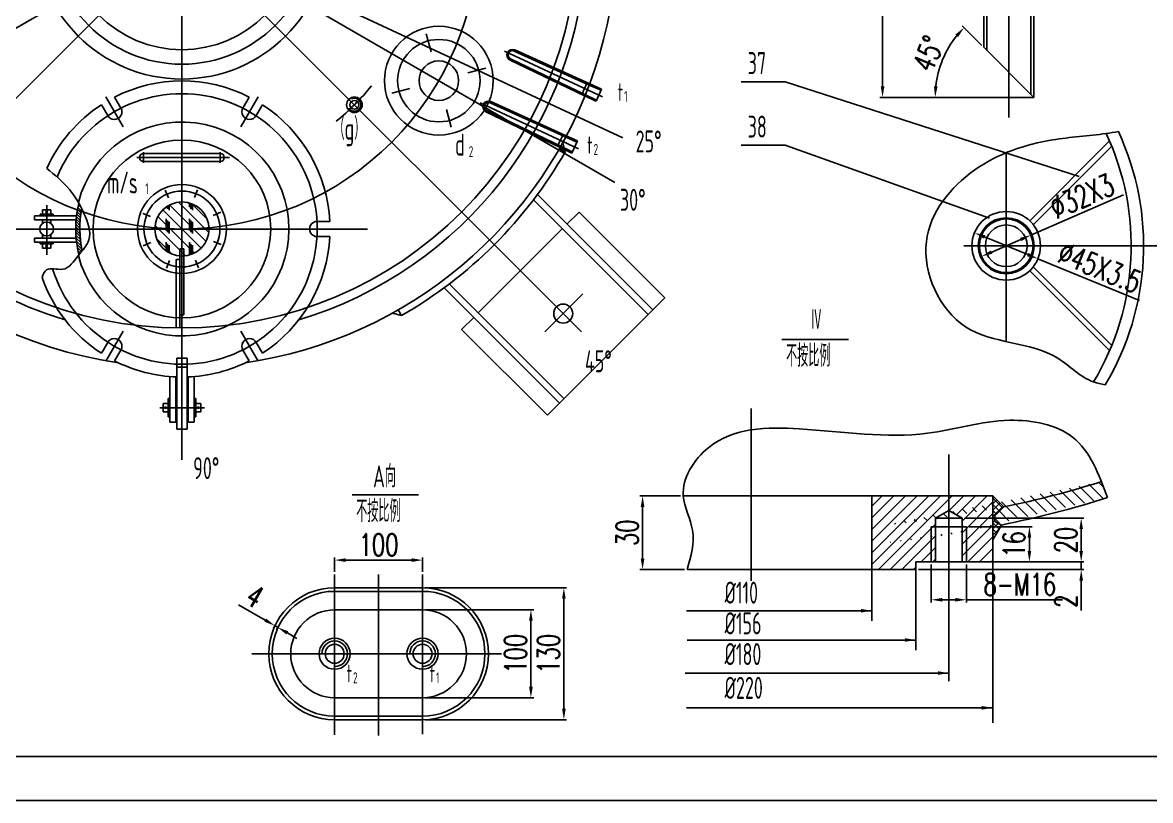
# Model space of a CAD drawing. Extents: x 174 to 768, y -773 to 68.
# Drawn here: x 312 to 568.7, y -772.7 to -595.7 of the extents above; entities that cross this region are included whole.
import ezdxf

# ---------------------------------------------------------------- set-up
doc = ezdxf.new("R2010")
doc.units = 0
doc.header["$MEASUREMENT"] = 0
doc.layers.get('DEFPOINTS').update_dxf_attribs({"linetype": 'CONTINUOUS', "lineweight": 30})
doc.layers.add('DIM', color=7, linetype='CONTINUOUS')
doc.styles.add('HZ5', font='romans.shx', dxfattribs={"width": 0.7, "height": 5, "bigfont": 'hztxt.shx'})
doc.styles.add('J_BigFont', font='gbenor.shx', dxfattribs={"bigfont": 'gbcbig.shx'})
doc.dimstyles.new('机械制图iso', dxfattribs={"dimscale": 0, "dimtxt": 0.18, "dimasz": 2.5, "dimexe": 0.625, "dimexo": 0.625, "dimgap": 1, "dimtad": 1, "dimdec": 4, "dimzin": 0, "dimdsep": 46, "dimtxsty": 'HZ5', "dimcen": 0, "dimadec": 0, "dimazin": 0, "dimtfac": 1, "dimtdec": 4, "dimtmove": 0, "dimatfit": 2, "dimfxl": 0, "dimtolj": 1, "dimtzin": 0, "dimarcsym": 0})

# ---------------------------------------------------------------- blocks, each defined once
blk = doc.blocks.new('*D18')
at = {"layer": 'DEFPOINTS', "color": 0}
for p in [(532.82, -718.4), (552.94, -718.4), (515.32, -720.15)]:
    blk.add_point(p, dxfattribs=at)
at = {"layer": 'DIM', "color": 0, "lineweight": -2}
for p, q in [((552.94, -715.9), (552.94, -713.4)), ((533.45, -718.4), (553.57, -718.4)), ((552.94, -718.4), (552.94, -720.15)), ((515.95, -720.15), (553.57, -720.15)), ((552.94, -722.65), (552.94, -729.49))]:
    blk.add_line(p, q, dxfattribs=at)
at = {"layer": 'DIM', "color": 0}
for points in [[(552.53, -715.9), (553.36, -715.9), (552.94, -718.4)], [(552.53, -722.65), (553.36, -722.65), (552.94, -720.15)]]:
    blk.add_solid(points, dxfattribs=at)
at = {"layer": 'DIM', "color": 0, "insert": (549.44, -727.32), "char_height": 5, "attachment_point": 5, "rotation": 90, "style": 'HZ5'}
blk.add_mtext('\\A1;2', dxfattribs=at)
blk = doc.blocks.new('*D19')
at = {"layer": 'DEFPOINTS', "color": 0}
for p in [(518.82, -718.4), (526.82, -718.4), (526.82, -727.02)]:
    blk.add_point(p, dxfattribs=at)
at = {"layer": 'DIM', "color": 0, "lineweight": -2}
for p, q in [((518.82, -719.03), (518.82, -727.65)), ((526.82, -719.03), (526.82, -727.65)), ((521.32, -727.02), (524.32, -727.02)), ((526.82, -727.02), (548.66, -727.02))]:
    blk.add_line(p, q, dxfattribs=at)
at = {"layer": 'DIM', "color": 0}
for points in [[(521.32, -726.61), (521.32, -727.44), (518.82, -727.02)], [(524.32, -726.61), (524.32, -727.44), (526.82, -727.02)]]:
    blk.add_solid(points, dxfattribs=at)
at = {"layer": 'DIM', "color": 0, "insert": (538.99, -723.52), "char_height": 5, "attachment_point": 5, "style": 'HZ5'}
blk.add_mtext('\\A1;8-M16', dxfattribs=at)
blk = doc.blocks.new('*D20')
at = {"layer": 'DEFPOINTS', "color": 0}
for p in [(525.82, -708.45), (526.82, -718.4), (552.94, -718.4)]:
    blk.add_point(p, dxfattribs=at)
at = {"layer": 'DIM', "color": 0, "lineweight": -2}
for p, q in [((526.45, -708.45), (553.57, -708.45)), ((552.94, -710.95), (552.94, -715.9)), ((527.45, -718.4), (553.57, -718.4))]:
    blk.add_line(p, q, dxfattribs=at)
at = {"layer": 'DIM', "color": 0}
for points in [[(552.53, -710.95), (553.36, -710.95), (552.94, -708.45)], [(552.53, -715.9), (553.36, -715.9), (552.94, -718.4)]]:
    blk.add_solid(points, dxfattribs=at)
at = {"layer": 'DIM', "color": 0, "insert": (549.44, -713.43), "char_height": 5, "attachment_point": 5, "rotation": 90, "style": 'HZ5'}
blk.add_mtext('\\A1;20', dxfattribs=at)
blk = doc.blocks.new('*D21')
at = {"layer": 'DEFPOINTS', "color": 0}
for p in [(526.82, -710.42), (526.82, -718.4), (541.15, -718.4)]:
    blk.add_point(p, dxfattribs=at)
at = {"layer": 'DIM', "color": 0, "lineweight": -2}
for p, q in [((527.45, -710.42), (541.78, -710.42)), ((541.15, -712.92), (541.15, -715.9)), ((527.45, -718.4), (541.78, -718.4))]:
    blk.add_line(p, q, dxfattribs=at)
at = {"layer": 'DIM', "color": 0}
for points in [[(540.74, -712.92), (541.57, -712.92), (541.15, -710.42)], [(540.74, -715.9), (541.57, -715.9), (541.15, -718.4)]]:
    blk.add_solid(points, dxfattribs=at)
at = {"layer": 'DIM', "color": 0, "insert": (537.65, -714.41), "char_height": 5, "attachment_point": 5, "rotation": 90, "style": 'HZ5'}
blk.add_mtext('\\A1;16', dxfattribs=at)
blk = doc.blocks.new('*D22')
at = {"layer": 'DEFPOINTS', "color": 0}
for p in [(462.4, -703.4), (453.13, -720.15), (463.3, -720.15)]:
    blk.add_point(p, dxfattribs=at)
at = {"layer": 'DIM', "color": 0, "lineweight": -2}
for p, q in [((461.77, -703.4), (452.51, -703.4)), ((453.13, -705.9), (453.13, -717.65)), ((462.67, -720.15), (452.51, -720.15))]:
    blk.add_line(p, q, dxfattribs=at)
at = {"layer": 'DIM', "color": 0}
for points in [[(452.71, -705.9), (453.55, -705.9), (453.13, -703.4)], [(452.71, -717.65), (453.55, -717.65), (453.13, -720.15)]]:
    blk.add_solid(points, dxfattribs=at)
at = {"layer": 'DIM', "color": 0, "insert": (449.63, -711.78), "char_height": 5, "attachment_point": 5, "rotation": 90, "style": 'HZ5'}
blk.add_mtext('\\A1;30', dxfattribs=at)
blk = doc.blocks.new('*D170')
at = {"layer": 'DEFPOINTS', "color": 0}
for p in [(528.66, -643.53), (543.1, -649.44)]:
    blk.add_point(p, dxfattribs=at)
at = {"layer": 'DIM', "color": 0, "lineweight": -2}
for p, q in [((530.97, -644.47), (540.78, -648.49)), ((543.1, -649.44), (566.23, -658.92))]:
    blk.add_line(p, q, dxfattribs=at)
at = {"layer": 'DIM', "color": 0}
for points in [[(531.13, -644.09), (530.82, -644.86), (528.66, -643.53)], [(540.94, -648.11), (540.63, -648.88), (543.1, -649.44)]]:
    blk.add_solid(points, dxfattribs=at)
at = {"layer": 'DIM', "color": 0, "insert": (557.15, -651.42), "char_height": 5, "attachment_point": 5, "rotation": 337.7219, "style": 'HZ5'}
blk.add_mtext('\\A1;%%C45X3.5', dxfattribs=at)
blk = doc.blocks.new('*D171')
at = {"layer": 'DEFPOINTS', "color": 0}
for p in [(541.48, -644.06), (530.28, -648.91)]:
    blk.add_point(p, dxfattribs=at)
at = {"layer": 'DIM', "color": 0, "lineweight": -2}
for p, q in [((541.48, -644.06), (562.56, -634.92)), ((532.57, -647.92), (539.19, -645.05))]:
    blk.add_line(p, q, dxfattribs=at)
at = {"layer": 'DIM', "color": 0}
for points in [[(539.02, -644.67), (539.35, -645.43), (541.48, -644.06)], [(532.41, -647.54), (532.74, -648.3), (530.28, -648.91)]]:
    blk.add_solid(points, dxfattribs=at)
at = {"layer": 'DIM', "color": 0, "insert": (553.14, -635.19), "char_height": 5, "attachment_point": 5, "rotation": 23.4244, "style": 'HZ5'}
blk.add_mtext('\\A1;%%c32X3', dxfattribs=at)
blk = doc.blocks.new('*D173')
at = {"layer": 'DEFPOINTS', "color": 0}
for p in [(527, -444.98), (507.74, -612.72), (542.15, -612.72)]:
    blk.add_point(p, dxfattribs=at)
at = {"layer": 'DIM', "color": 0, "lineweight": -2}
for p, q in [((526.38, -444.98), (507.12, -444.98)), ((507.74, -447.48), (507.74, -610.22)), ((541.53, -612.72), (507.12, -612.72))]:
    blk.add_line(p, q, dxfattribs=at)
at = {"layer": 'DIM', "color": 0}
for points in [[(507.32, -447.48), (508.16, -447.48), (507.74, -444.98)], [(507.32, -610.22), (508.16, -610.22), (507.74, -612.72)]]:
    blk.add_solid(points, dxfattribs=at)
at = {"layer": 'DIM', "color": 0, "insert": (504.24, -528.85), "char_height": 5, "attachment_point": 5, "rotation": 90, "style": 'HZ5'}
blk.add_mtext('\\A1;1200', dxfattribs=at)
blk = doc.blocks.new('*D174')
at = {"layer": 'DEFPOINTS', "color": 0}
for p in [(403.06, -718), (383.06, -721.26), (403.06, -721.26)]:
    blk.add_point(p, dxfattribs=at)
at = {"layer": 'DIM', "color": 0, "lineweight": -2}
for p, q in [((383.06, -720.64), (383.06, -717.38)), ((385.56, -718), (400.56, -718)), ((403.06, -720.64), (403.06, -717.38))]:
    blk.add_line(p, q, dxfattribs=at)
at = {"layer": 'DIM', "color": 0}
for points in [[(385.56, -717.58), (385.56, -718.42), (383.06, -718)], [(400.56, -717.58), (400.56, -718.42), (403.06, -718)]]:
    blk.add_solid(points, dxfattribs=at)
at = {"layer": 'DIM', "color": 0, "insert": (393.06, -714.5), "char_height": 5, "attachment_point": 5, "style": 'HZ5'}
blk.add_mtext('\\A1;100', dxfattribs=at)
blk = doc.blocks.new('*D175')
at = {"layer": 'DEFPOINTS', "color": 0}
for p in [(403.06, -729.3), (403.06, -749.3), (427.72, -749.3)]:
    blk.add_point(p, dxfattribs=at)
at = {"layer": 'DIM', "color": 0, "lineweight": -2}
for p, q in [((403.69, -729.3), (428.35, -729.3)), ((427.72, -731.8), (427.72, -746.8)), ((403.69, -749.3), (428.35, -749.3))]:
    blk.add_line(p, q, dxfattribs=at)
at = {"layer": 'DIM', "color": 0}
for points in [[(427.3, -731.8), (428.14, -731.8), (427.72, -729.3)], [(427.3, -746.8), (428.14, -746.8), (427.72, -749.3)]]:
    blk.add_solid(points, dxfattribs=at)
at = {"layer": 'DIM', "color": 0, "insert": (424.22, -739.3), "char_height": 5, "attachment_point": 5, "rotation": 90, "style": 'HZ5'}
blk.add_mtext('\\A1;100', dxfattribs=at)
blk = doc.blocks.new('*D176')
at = {"layer": 'DEFPOINTS', "color": 0}
for p in [(403.06, -724.3), (403.06, -754.3), (435.22, -754.3)]:
    blk.add_point(p, dxfattribs=at)
at = {"layer": 'DIM', "color": 0, "lineweight": -2}
for p, q in [((403.69, -724.3), (435.85, -724.3)), ((435.22, -726.8), (435.22, -751.8)), ((403.69, -754.3), (435.85, -754.3))]:
    blk.add_line(p, q, dxfattribs=at)
at = {"layer": 'DIM', "color": 0}
for points in [[(434.81, -726.8), (435.64, -726.8), (435.22, -724.3)], [(434.81, -751.8), (435.64, -751.8), (435.22, -754.3)]]:
    blk.add_solid(points, dxfattribs=at)
at = {"layer": 'DIM', "color": 0, "insert": (431.72, -739.3), "char_height": 5, "attachment_point": 5, "rotation": 90, "style": 'HZ5'}
blk.add_mtext('\\A1;130', dxfattribs=at)
blk = doc.blocks.new('*D177')
at = {"layer": 'DEFPOINTS', "color": 0}
for p in [(369.44, -732.91), (369.9, -732.11), (370.59, -732.51)]:
    blk.add_point(p, dxfattribs=at)
at = {"layer": 'DIM', "color": 0, "lineweight": -2}
for p, q in [((367.27, -731.66), (361.21, -728.16)), ((369.58, -732.65), (369.13, -733.45)), ((370.13, -733.31), (369.44, -732.91)), ((370.28, -733.05), (369.82, -733.85)), ((372.3, -734.56), (374.46, -735.81))]:
    blk.add_line(p, q, dxfattribs=at)
at = {"layer": 'DIM', "color": 0}
for points in [[(367.48, -731.29), (367.07, -732.02), (369.44, -732.91)], [(372.5, -734.19), (372.09, -734.92), (370.13, -733.31)]]:
    blk.add_solid(points, dxfattribs=at)
at = {"layer": 'DIM', "color": 0, "insert": (364.91, -726.25), "char_height": 5, "attachment_point": 5, "rotation": 330, "style": 'HZ5'}
blk.add_mtext('\\A1;4', dxfattribs=at)
blk = doc.blocks.new('*D183')
at = {"layer": 'DEFPOINTS', "color": 0}
for p in [(522.71, -601.5), (530.75, -601.32), (530.31, -612.72), (542.15, -612.72), (542.15, -612.72)]:
    blk.add_point(p, dxfattribs=at)
at = {"layer": 'DIM', "color": 0, "lineweight": -2}
for p, q in [((530.31, -600.88), (525.84, -596.41)), ((529.69, -612.72), (519.08, -612.72))]:
    blk.add_line(p, q, dxfattribs=at)
blk.add_arc((542.15, -612.72), 22.45, 141.3831, 173.6169, dxfattribs=at)
at = {"layer": 'DIM', "color": 0}
for points in [[(524.3, -598.43), (524.92, -598.99), (526.28, -596.85)], [(520.26, -610.25), (519.43, -610.2), (519.7, -612.72)]]:
    blk.add_solid(points, dxfattribs=at)
at = {"layer": 'DIM', "color": 0, "insert": (518.18, -602.79), "char_height": 5, "attachment_point": 5, "rotation": 67.5, "style": 'HZ5'}
blk.add_mtext('\\A1;45°', dxfattribs=at)

msp = doc.modelspace()

# ---------------------------------------------------------------- hatches: boundary and pattern name
at = {"layer": 'DIM'}
h = msp.add_hatch(dxfattribs=at)
h.set_pattern_fill('CORK', color=256, scale=15, angle=-45, style=0)
h.set_pattern_definition([(315, (0, 0), (1.325825, 1.325825), []), (90, (-4e-12, -1.326), (-5.3033, 2e-11), [2.65165, -2.65165]), (90, (0.3315, -1.6573), (-5.3033, 2e-11), [2.65165, -2.65165]), (90, (0.663, -1.989), (-5.3033, 2e-11), [2.65165, -2.65165])])
h.paths.add_polyline_path([(348.31283, -636.49705, 0.400887945), (342.15059, -642.38386, 0.022858919), (348.31283, -642.66574)])
h.paths.add_polyline_path([(348.31283, -636.49705), (348.31283, -642.66574, 0.022858919), (354.47508, -642.38386, 0.400887945)])
h.paths.add_polyline_path([(354.48152, -642.66574), (348.31283, -642.66574), (348.31283, -647.16574), (348.76283, -647.16574), (348.76283, -648.81799, 0.392986408)])
h.paths.add_polyline_path([(348.31283, -642.66574), (342.14415, -642.66574, 0.392986408), (347.86283, -648.81799), (347.86283, -647.16574), (348.31283, -647.16574)])
h.paths.add_polyline_path([(348.31283, -647.16574), (347.86283, -647.16574), (347.86283, -648.81799, 0.018255516), (348.31283, -648.83442)])
h.paths.add_polyline_path([(348.76283, -647.16574), (348.31283, -647.16574), (348.31283, -648.83442, 0.018255516), (348.76283, -648.81799)])
h.paths.add_polyline_path([(354.47508, -642.38386, -0.022858919), (348.31283, -642.66574), (354.48152, -642.66574, 0.011427967)])
h.paths.add_polyline_path([(342.15059, -642.38386, 0.011427967), (342.14415, -642.66574), (348.31283, -642.66574, -0.022858919)])
h = msp.add_hatch(dxfattribs=at)
h.set_pattern_fill('ANSI31', color=256, scale=3.4848, angle=270, style=0)
h.set_pattern_definition([(315, (509.25227, -605.49205), (0.3080157, 0.3080157), [])])
edge = h.paths.add_edge_path()
edge.add_spline(control_points=[(325.5316, -638.11148), (325.3171, -637.67417), (325.09572, -637.24926), (324.86539, -636.83608)], knot_values=[9.397771439, 9.397771439, 9.397771439, 9.397771439, 10.613245929, 10.613245929, 10.613245929, 10.613245929], degree=3, periodic=0)
edge.add_arc((348.31283, -642.66574), 24.16128, 526.0378387, 540)
edge.add_line((324.15155, -642.66574), (325.08083, -642.66574))
edge.add_arc((348.31283, -642.66574), 23.232, 528.6948733, 540, ccw=False)
edge = h.paths.add_edge_path()
edge.add_spline(control_points=[(324.87617, -648.53859), (325.1239, -648.22841), (325.37514, -647.92738), (325.6173, -647.62948)], knot_values=[19.384928131, 19.384928131, 19.384928131, 19.384928131, 20.331803293, 20.331803293, 20.331803293, 20.331803293], degree=3, periodic=0)
edge.add_arc((348.31283, -642.66574), 23.232, 540, 552.3369175, ccw=False)
edge.add_line((325.08083, -642.66574), (324.15155, -642.66574))
edge.add_arc((348.31283, -642.66574), 24.16128, 540, 554.0677293)
h = msp.add_hatch(dxfattribs=at)
h.set_pattern_fill('ANSI31', color=256, scale=15, angle=90, style=0)
h.set_pattern_definition([(135, (-11.0898, -241.0398), (-1.325825, -1.325825), [])])
edge = h.paths.add_edge_path()
edge.add_spline(control_points=[(558.9345, -703.78146), (558.48067, -702.56437), (558.02685, -701.34729), (557.5489, -700.15641)], knot_values=[0, 0, 0, 0, 3.64070097, 3.64070097, 3.64070097, 3.64070097], degree=3, periodic=0)
edge.add_ellipse((477.82193, -636.62765), major_axis=(-150, 0), ratio=0.5, start_angle=112.5383673, end_angle=122.1077462, ccw=False)
edge.add_line((535.31723, -705.89938), (533.32193, -707.89468))
edge.add_line((533.32193, -707.89468), (533.32193, -709.18359))
edge.add_line((533.32193, -709.18359), (534.78031, -710.02558))
edge.add_ellipse((477.82193, -636.62765), major_axis=(-154, 0), ratio=0.512987013, start_angle=111.7069577, end_angle=121.7830927)
h = msp.add_hatch(dxfattribs=at)
h.set_pattern_fill('ANSI31', color=256, scale=15, style=0)
h.set_pattern_definition([(45, (-11.0898, -241.0398), (-1.325825, 1.325825), [])])
h.paths.add_polyline_path([(518.82193, -710.41845), (519.82193, -710.41845), (519.82193, -708.44861), (522.82193, -706.71656), (522.82193, -703.40408), (505.32193, -703.40408), (505.32193, -718.40408), (505.32193, -720.15408), (515.32193, -720.15408), (515.32193, -718.40408), (518.82193, -718.40408)])
h.paths.add_polyline_path([(532.82193, -703.40408), (522.82193, -703.40408), (522.82193, -706.71656), (525.82193, -708.44861), (525.82193, -710.41845), (526.82193, -710.41845), (526.82193, -718.40408), (532.82193, -718.40408)])
h.paths.add_polyline_path([(519.82193, -710.41845), (518.82193, -710.41845), (518.82193, -718.40408), (519.82193, -718.40408)], flags=16)
h.paths.add_polyline_path([(526.82193, -710.41845), (525.82193, -710.41845), (525.82193, -718.40408), (526.82193, -718.40408)], flags=17)
h = msp.add_hatch(dxfattribs=at)
h.set_pattern_fill('ANSI37', color=256, scale=8, angle=90, style=0)
h.set_pattern_definition([(135, (-1944.2147, -1048.2178), (-0.7071068, -0.7071068), []), (225, (-1944.2147, -1048.2178), (0.7071068, -0.7071068), [])])
h.paths.add_polyline_path([(532.82193, -713.41759), (534.78031, -710.02558), (533.32193, -709.18359), (533.32193, -707.89468), (535.31723, -705.89938), (532.82193, -703.40408)])

# ---------------------------------------------------------------- linework, layer by layer
for p, q in [((536.454, -448.19288), (536.454, -617.32494)), ((530.754, -582.79672), (530.754, -601.32319)), ((531.454, -582.79672), (531.454, -602.02319)), ((541.454, -582.79672), (541.454, -612.02319)), ((542.154, -582.79672), (542.154, -612.72319)), ((542.154, -612.72319), (530.754, -601.32319)), ((441.01492, -609.91229), (443.66988, -611.11531)), ((441.12003, -609.63056), (443.7937, -610.84205)), ((475.57705, -609.16735), (485.57705, -609.16735)), ((485.57705, -609.16735), (552.48417, -630.69753)), ((334.4306, -615.1362), (333.00052, -612.66063)), ((362.19507, -615.1362), (363.62515, -612.66063)), ((439.86378, -612.32461), (442.51043, -613.59403)), ((440.01203, -612.063), (442.64017, -613.32353)), ((442.54025, -613.60833), (443.7937, -610.84205)), ((542.154, -612.72319), (530.31215, -612.72319)), ((331.41267, -616.8786), (329.9838, -614.40233)), ((365.213, -616.8786), (366.64186, -614.40233)), ((435.50264, -625.1476), (434.94762, -623.07622)), ((435.52088, -621.69429), (438.17584, -622.89731)), ((435.62599, -621.41256), (438.29966, -622.62405)), ((437.04621, -625.39033), (438.29966, -622.62405)), ((475.57705, -623.60584), (485.57705, -623.60584)), ((485.57705, -623.60584), (532.09923, -640.18224)), ((541.22364, -640.80112), (559.40165, -622.62311)), ((357.02483, -625.47406), (339.60083, -625.47406)), ((435.50264, -625.1476), (434.2036, -624.3976)), ((434.36974, -624.10661), (437.01639, -625.37603)), ((434.51799, -623.845), (437.14613, -625.10553)), ((535.87908, -625.45545), (535.87908, -668.26895)), ((542.03164, -641.68758), (559.90044, -623.81878)), ((357.02483, -627.33262), (339.60083, -627.33262)), ((344.51979, -633.85321), (345.25564, -635.56283)), ((351.86215, -633.75225), (351.17358, -635.48146)), ((428.31561, -635.99177), (454.41354, -662.08971)), ((429.18767, -634.82737), (455.43177, -661.07147)), ((318.45971, -638.27545), (316.60115, -638.27545)), ((316.60115, -639.2971), (316.60115, -638.27545)), ((318.45971, -639.2971), (318.45971, -638.27545)), ((357.12537, -638.87269), (355.41574, -639.60854)), ((438.67334, -638.79761), (435.91563, -641.55533)), ((438.67334, -638.79761), (458.18949, -658.31376)), ((314.73255, -639.64558), (314.73255, -640.57554)), ((324.29972, -639.64558), (314.73255, -639.64558)), ((324.21446, -640.57486), (314.73255, -640.57486)), ((316.02035, -639.2971), (317.53043, -639.2971)), ((316.02035, -639.64558), (316.02035, -639.2971)), ((316.60115, -641.40258), (316.60115, -640.57486)), ((319.04051, -639.2971), (317.53043, -639.2971)), ((318.45971, -641.40258), (318.45971, -640.57486)), ((319.04051, -639.64558), (319.04051, -639.2971)), ((339.39935, -639.11642), (341.12856, -639.80499)), ((379.09523, -640.92334), (381.95418, -640.92403)), ((316.60115, -643.92889), (316.60115, -644.75662)), ((318.45971, -643.92889), (318.45971, -644.75662)), ((434.89739, -642.57356), (415.72066, -661.7503)), ((314.73255, -645.6859), (314.73255, -644.75593)), ((324.21446, -644.75662), (314.73255, -644.75662)), ((324.29972, -645.6859), (314.73255, -645.6859)), ((316.02035, -645.6859), (316.02035, -646.03438)), ((316.02035, -646.03438), (317.53043, -646.03438)), ((316.60115, -646.03438), (316.60115, -647.05603)), ((319.04051, -646.03438), (317.53043, -646.03438)), ((318.45971, -646.03438), (318.45971, -647.05603)), ((319.04051, -645.6859), (319.04051, -646.03438)), ((339.5003, -646.45878), (341.20993, -645.72293)), ((357.22632, -646.21505), (355.49711, -645.52649)), ((379.09523, -644.40814), (381.95418, -644.40744)), ((574.45809, -646.48413), (526.23782, -646.48413)), ((318.45971, -647.05603), (316.60115, -647.05603)), ((344.76352, -651.57922), (345.45208, -649.85001)), ((352.10588, -651.47827), (351.37003, -649.76864)), ((542.03164, -651.28069), (559.90044, -669.14949)), ((541.22364, -652.16715), (559.40165, -670.34516)), ((407.97447, -656.04057), (434.21857, -682.28468)), ((409.13887, -655.16851), (435.2368, -681.26644)), ((458.18949, -658.31376), (431.46085, -685.04239)), ((398.2947, -662.35555), (396.22331, -661.80052)), ((398.2947, -662.35555), (397.5447, -661.0565)), ((414.70242, -662.76853), (411.94471, -665.52625)), ((411.94471, -665.52625), (431.46085, -685.04239)), ((331.41267, -668.45288), (329.9838, -670.92914)), ((365.213, -668.45288), (366.64186, -670.92914)), ((499.98101, -667.77766), (484.84609, -667.77766)), ((334.4306, -670.19528), (333.00052, -672.67085)), ((347.15123, -672.06753), (347.15123, -688.1929)), ((349.47443, -672.06753), (347.15123, -672.06753)), ((349.47443, -672.06753), (349.47443, -688.1929)), ((362.19507, -670.19528), (363.62515, -672.67085)), ((349.47443, -674.09894), (347.15123, -674.09894)), ((345.52499, -676.23658), (345.52499, -686.58561)), ((346.91891, -676.32328), (346.91891, -686.58561)), ((349.70675, -676.32328), (349.70675, -686.58561)), ((351.10067, -676.23658), (351.10067, -686.58561)), ((344.01491, -682.39246), (345.17651, -682.39246)), ((344.01491, -682.39246), (344.01491, -684.25102)), ((345.17651, -681.23086), (345.17651, -683.32174)), ((345.52499, -681.23086), (345.17651, -681.23086)), ((346.91891, -682.39246), (347.15123, -682.39246)), ((349.70675, -682.39246), (349.47443, -682.39246)), ((351.10067, -681.23086), (351.44915, -681.23086)), ((351.44915, -681.23086), (351.44915, -683.32174)), ((352.61075, -682.39246), (351.44915, -682.39246)), ((352.61075, -682.39246), (352.61075, -684.25102)), ((344.01491, -684.25102), (345.17651, -684.25102)), ((345.17651, -685.41262), (345.17651, -683.32174)), ((346.91891, -684.25102), (347.15123, -684.25102)), ((349.70675, -684.25102), (349.47443, -684.25102)), ((351.44915, -685.41262), (351.44915, -683.32174)), ((352.61075, -684.25102), (351.44915, -684.25102)), ((345.52499, -685.41262), (345.17651, -685.41262)), ((345.52499, -686.58561), (346.91891, -686.58561)), ((351.10067, -686.58561), (349.70675, -686.58561)), ((351.10067, -685.41262), (351.44915, -685.41262)), ((349.47443, -688.1929), (347.15123, -688.1929)), ((402.15777, -703.13031), (387.02285, -703.13031)), ((462.3999, -703.40408), (532.82193, -703.40408)), ((505.32193, -703.40408), (505.32193, -718.40408)), ((532.82193, -703.40408), (535.31723, -705.89938)), ((532.82193, -703.40408), (532.82193, -718.40408)), ((522.82193, -706.71656), (519.82193, -708.44861)), ((525.82193, -708.44861), (522.82193, -706.71656)), ((535.31723, -705.89938), (533.32193, -707.89468)), ((533.32193, -707.89468), (533.32193, -709.18359)), ((518.82193, -710.41845), (526.82193, -710.41845)), ((518.82193, -710.41845), (518.82193, -718.40408)), ((519.82193, -708.44861), (525.82193, -708.44861)), ((519.82193, -708.44861), (519.82193, -718.40408)), ((525.82193, -708.44861), (525.82193, -718.40408)), ((526.82193, -710.41845), (526.82193, -718.40408)), ((532.82193, -713.41759), (534.78031, -710.02558)), ((534.78031, -710.02558), (533.32193, -709.18359)), ((505.32193, -716.65408), (505.32193, -731.83719)), ((515.32193, -718.40408), (515.32193, -738.45593)), ((515.32193, -718.40408), (515.32193, -720.15408)), ((515.32193, -718.40408), (532.82193, -718.40408)), ((532.82193, -718.40408), (532.82193, -754.9833)), ((515.32193, -720.15408), (463.2973, -720.15408)), ((383.06153, -724.30143), (403.06153, -724.30143)), ((383.06153, -725.10143), (403.06153, -725.10143)), ((383.06153, -729.30143), (403.06153, -729.30143)), ((383.06153, -749.30143), (403.06153, -749.30143)), ((383.06153, -753.50143), (403.06153, -753.50143)), ((383.06153, -754.30143), (403.06153, -754.30143)), ((758.25028, -762.67581), (199.25028, -762.67581)), ((768.25028, -772.67581), (174.25028, -772.67581))]:
    msp.add_line(p, q, dxfattribs=at)
at = {"layer": 'DIM', "ltscale": 10}
for p, q in [((348.31283, -695.20691), (348.31283, -465.23366)), ((348.31283, -575.16574), (245.72064, -634.39737)), ((348.31283, -575.16574), (247.75775, -675.72082)), ((421.70087, -602.21518), (444.01933, -612.62245)), ((423.94334, -602.17684), (441.01492, -609.91229)), ((424.06716, -601.90359), (441.12003, -609.63056)), ((422.9832, -604.22816), (440.04026, -612.40926)), ((423.11293, -603.95766), (440.15292, -612.13057)), ((348.31283, -608.37393), (348.31283, -686.48523)), ((439.29707, -612.0528), (440.5182, -609.35786)), ((416.20683, -613.99718), (438.52529, -624.40445)), ((417.6189, -615.73966), (434.65888, -623.91257)), ((418.44931, -613.95884), (435.52088, -621.69429)), ((418.57312, -613.68559), (435.62599, -621.41256)), ((417.48916, -616.01016), (434.54622, -624.19126)), ((433.80304, -623.83481), (435.02417, -621.13986)), ((390.57362, -642.66574), (307.29894, -642.66574)), ((347.86283, -665.16461), (347.86283, -647.16574)), ((347.86283, -647.16574), (348.76283, -647.16574)), ((348.76283, -662.16574), (348.76283, -647.16574)), ((346.96283, -665.15561), (346.96283, -649.61583)), ((346.96283, -649.61583), (347.86283, -649.61583)), ((347.86283, -662.16574), (348.76283, -662.16574)), ((477.82193, -683.47551), (477.82193, -722.69739)), ((522.82193, -693.98205), (522.82193, -745.55099))]:
    msp.add_line(p, q, dxfattribs=at)
at = {"layer": 'DIM', "ltscale": 20}
for p, q in [((348.31283, -575.16574), (439.21221, -666.06511)), ((348.31283, -575.16574), (446.85439, -632.05873)), ((348.31283, -575.16574), (448.64291, -621.95042)), ((405.00688, -602.33735), (403.91675, -598.26893)), ((413.34794, -607.15306), (417.43434, -606.05811)), ((400.19116, -610.67841), (396.04028, -611.79064)), ((408.53222, -615.49412), (409.6035, -619.49218))]:
    msp.add_line(p, q, dxfattribs=at)
at = {"layer": 'DIM', "ltscale": 4}
for p, q in [((330.96916, -612.62561), (334.90129, -619.43627)), ((365.65651, -612.62561), (361.72437, -619.43627)), ((339.60083, -625.1759), (339.60083, -627.63966)), ((357.02483, -625.1759), (357.02483, -627.63966)), ((359.12837, -626.40334), (338.02865, -626.40334)), ((317.53043, -648.54117), (317.53043, -637.25492)), ((330.96916, -672.70586), (334.90129, -665.8952)), ((365.65651, -672.70586), (361.72437, -665.8952)), ((353.46913, -683.32174), (343.26415, -683.32174))]:
    msp.add_line(p, q, dxfattribs=at)
at = {"layer": 'DIM', "ltscale": 15}
msp.add_line((439.56246, -657.42464), (430.90951, -666.07759), dxfattribs=at)
at = {"layer": 'DIM', "ltscale": 5}
for p, q in [((383.06153, -721.26392), (383.06153, -757.74579)), ((393.06153, -721.26392), (393.06153, -757.87656)), ((403.06153, -721.26392), (403.06153, -757.61502)), ((364.20209, -739.30143), (421.02806, -739.30143))]:
    msp.add_line(p, q, dxfattribs=at)
at = {"layer": 'DIM', "ltscale": 10}
for centre, radius in [((348.31283, -575.16574), 90), ((348.31283, -575.16574), 67.5), ((348.31283, -575.16574), 30), ((387.55726, -614.41016), 1.77366), ((387.55726, -614.41016), 1.00955), ((348.31283, -642.66574), 8.63616)]:
    msp.add_circle(centre, radius, dxfattribs=at)
at = {"layer": 'DIM'}
for centre, radius in [((348.31283, -575.16574), 33.375), ((348.31283, -575.16574), 26.7), ((406.76955, -608.91574), 12.375), ((406.76955, -608.91574), 4.5), ((348.31283, -642.66574), 20.21014), ((348.31283, -642.66574), 10.11664), ((348.31283, -642.66574), 6.16868), ((317.53043, -638.78511), 0.20724), ((317.53043, -642.66574), 1.56816), ((535.87908, -646.48413), 6.37115), ((535.87908, -646.48413), 4.74865), ((317.53043, -646.54636), 0.20724), ((435.0671, -661.92), 2.16), ((344.59571, -683.32174), 0.17424), ((352.02995, -683.32174), 0.17424), ((383.06153, -739.30143), 3.54057), ((403.06153, -739.30143), 3.54057), ((383.06153, -739.30143), 2.15493), ((403.06153, -739.30143), 2.15493)]:
    msp.add_circle(centre, radius, dxfattribs=at)
at = {"layer": 'DIM', "ltscale": 20}
msp.add_circle((406.76955, -608.91574), 9.375, dxfattribs=at)
at = {"layer": 'DIM'}
for centre, radius, start, end in [((348.31283, -575.16574), 99, 45, 261.625032), ((348.31283, -575.16574), 92.1, 286.7831797, 210), ((348.31283, -575.16574), 99, 278.374968, 45), ((348.31283, -642.66574), 33.6864, 62.9637091, 117.0362909), ((387.55726, -614.41016), 1.49148, 210, 117.4671531), ((348.31283, -642.66574), 33.6864, 122.9637091, 155.8483403), ((332.92163, -616.0074), 1.7424, 209.9720242, 30.0279758), ((363.70403, -616.0074), 1.7424, 149.9720242, 330.0279758), ((348.31283, -642.66574), 33.6864, 2.9637091, 57.0362909), ((348.31283, -642.66574), 24.33552, 194.3825839, 165.6056635), ((503.88631, -646.48413), 60.426, 329.1489602, 25.0056611), ((505.58225, -646.48413), 61.56, 329.1022357, 24.9475789), ((348.31283, -575.16574), 92.1, 210, 253.2168203), ((339.60083, -626.40334), 0.92928, 90, 270), ((357.02483, -626.40334), 0.92928, 270, 90), ((348.31283, -575.16574), 100.5, 299.8236431, 330.1763569), ((348.31283, -642.66574), 24.16128, 166.0378387, 194.0677293), ((348.31283, -642.66574), 23.232, 168.6948733, 192.3369175), ((535.87908, -646.48413), 7.80135, 90, 270), ((535.87908, -646.48413), 7.80135, 270, 90), ((379.09523, -642.66574), 1.7424, 89.9720242, 270.0279758), ((535.87908, -646.48413), 6.1054, 90.0243951, 90), ((348.31283, -642.66574), 33.6864, 302.9637091, 357.0362909), ((348.31283, -642.66574), 33.6864, 199.126198, 237.0362909), ((332.92163, -669.32408), 1.7424, 329.9720242, 150.0279758), ((363.70403, -669.32408), 1.7424, 29.9720242, 210.0279758), ((348.31283, -642.66574), 33.6864, 242.9637091, 268.0238917), ((348.31283, -642.66574), 33.6864, 271.9761083, 297.0362909), ((383.06153, -739.30143), 15, 90, 270), ((383.06153, -739.30143), 14.2, 90, 270), ((403.06153, -739.30143), 15, 270, 90), ((403.06153, -739.30143), 14.2, 270, 90), ((383.06153, -739.30143), 10, 90, 270), ((403.06153, -739.30143), 10, 270, 90), ((383.06153, -739.30143), 2.91047, 270, 180), ((403.06153, -739.30143), 2.91047, 270, 180)]:
    msp.add_arc(centre, radius, start, end, dxfattribs=at)
at = {"layer": 'DIM', "ltscale": 10}
for centre, radius, start, end in [((423.53783, -603.07177), 1.28252, 65.6238279, 244.3761721), ((423.53783, -603.07177), 0.98252, 65.6238279, 244.3761721), ((348.31283, -642.66574), 30.7824, 197.0910504, 157.4067284), ((418.0438, -614.85377), 1.28252, 65.6238279, 244.3761721), ((418.0438, -614.85377), 0.98252, 65.6238279, 244.3761721)]:
    msp.add_arc(centre, radius, start, end, dxfattribs=at)
at = {"layer": 'DIM', "ltscale": 20}
msp.add_arc((348.31283, -575.16574), 55.5, 309.2667752, 320.9952567, dxfattribs=at)
at = {"layer": 'DIM', "extrusion": (0, 0, -1)}
for major_axis, ratio, start_param, end_param in [((-150, 0), 0.5, 4.151666315, 4.319020263), ((-154, 0), 0.512987013, 4.157669365, 4.333531097)]:
    msp.add_ellipse((477.82193, -636.62765), major_axis=major_axis, ratio=ratio, start_param=start_param, end_param=end_param, dxfattribs=at)
at = {"layer": 'DIM'}
for points in [[(561.39834, -620.51881), (558.64834, -620.94159), (546.39393, -622.40142), (528.7257, -629.22927), (517.71364, -645.5108), (526.5947, -664.88645), (547.62728, -672.08521), (555.76224, -677.47106), (558.40596, -678.09567)], [(317.57515, -628.88283), (322.70544, -633.6631), (326.01791, -639.14867), (327.14366, -645.1325), (324.74002, -648.71057), (321.14167, -651.83162), (317.48507, -651.97255), (316.48595, -653.70308)], [(558.9345, -703.78146), (550.99648, -690.0324), (536.6437, -686.18659), (517.97026, -689.14407), (488.77254, -688.13092), (468.17634, -692.38269), (462.3999, -703.40408), (464.49473, -711.22209), (463.2973, -720.15408)]]:
    msp.add_spline(points, degree=3, dxfattribs=at)

# ---------------------------------------------------------------- texts
at = {"layer": 'DIM', "style": 'J_BigFont', "width": 0.7}
for s, height, p in [('37', 5, (477.05356, -607.42597)), ('t', 4, (447.48576, -613.52612)), ('1', 2.5, (448.95207, -613.7596)), ('（g）', 5, (382.80488, -622.32614)), ('38', 5, (477.05356, -621.86446)), ('d', 5, (410.47994, -625.98401)), ('25°', 5, (451.5386, -625.24362)), ('t', 4, (440.5317, -625.57091)), ('2', 2.5, (441.99801, -625.80439)), ('2', 2.5, (413.58234, -626.31384)), ('m/s', 5, (331.28037, -634.59965)), ('1', 2.5, (339.97456, -634.73025)), ('30°', 5, (447.97782, -638.53265)), ('Ⅳ', 5, (491.36562, -665.81863)), ('不按比例', 5, (485.78892, -674.0035)), ('45°', 5, (440.00878, -675.24679)), ('90°', 5, (350.87573, -699.57616)), ('A向', 5, (391.80451, -701.433)), ('不按比例', 5, (387.96568, -709.35615)), ('%%C110', 5, (471.79456, -727.89768)), ('%%C156', 5, (471.79456, -734.88474)), ('%%C180', 5, (471.79456, -741.87884)), ('t', 4, (385.78564, -745.78657)), ('2', 2.5, (387.25195, -746.02005)), ('t', 4, (404.69213, -745.78657)), ('1', 2.5, (406.15844, -746.02005)), ('%%C220', 5, (471.79456, -749.56209))]:
    msp.add_text(s, height=height, dxfattribs=at).set_placement(p)

# ---------------------------------------------------------------- dimensions: what is measured, and where the dimension line sits
at = {"layer": 'DIM'}
for base, p1, p2, text, picture, middle in [((507.74088, -612.72319), (527.004, -444.97885), (542.154, -612.72319), '1200', '*D173', (504.24088, -528.85102)), ((453.1302, -720.15408), (462.3999, -703.40408), (463.2973, -720.15408), '30', '*D22', (449.6302, -711.77908)), ((552.94272, -718.40408), (525.82193, -708.44861), (526.82193, -718.40408), '20', '*D20', (549.44272, -713.42635)), ((541.15461, -718.40408), (526.82193, -710.41845), (526.82193, -718.40408), '16', '*D21', (537.65461, -714.41127)), ((435.22444, -754.30143), (403.06153, -724.30143), (403.06153, -754.30143), '130', '*D176', (431.72444, -739.30143)), ((427.72124, -749.30143), (403.06153, -729.30143), (403.06153, -749.30143), '100', '*D175', (424.22124, -739.30143))]:
    dim = msp.add_linear_dim(base=base, p1=p1, p2=p2, angle=90, text=text, dimstyle='机械制图iso', override={"dimscale": 1}, dxfattribs=at)
    dim.commit()
    dim.dimension.update_dxf_attribs({"geometry": picture, "text_midpoint": middle})
dim = msp.add_angular_dim_2l(base=(522.70986, -601.49711), line1=((542.154, -612.72319), (530.754, -601.32319)), line2=((542.154, -612.72319), (530.31215, -612.72319)), dimstyle='机械制图iso', override={"dimscale": 1}, dxfattribs=at)
dim.commit()
dim.dimension.update_dxf_attribs({"geometry": '*D183', "text_midpoint": (518.17733, -602.79173)})
for p1, p2, text, picture, middle in [((530.27685, -648.91127), (541.4813, -644.057), '%%c32X3', '*D171', (554.53447, -638.40179)), ((528.66006, -643.52663), (543.09809, -649.44164), '%%C45X3.5', '*D170', (555.82172, -654.65429))]:
    dim = msp.add_diameter_dim_2p(p1=p1, p2=p2, text=text, dimstyle='机械制图iso', override={"dimscale": 1}, dxfattribs=at)
    dim.commit()
    dim.dimension.update_dxf_attribs({"geometry": picture, "text_midpoint": middle, "dimtype": 163})
for base, p1, p2, text, picture, middle in [((403.06153, -718.00157), (383.06153, -721.26392), (403.06153, -721.26392), '100', '*D174', (393.06153, -714.50157)), ((526.82193, -727.02431), (518.82193, -718.40408), (526.82193, -718.40408), '8-M16', '*D19', (538.9886, -723.52431))]:
    dim = msp.add_linear_dim(base=base, p1=p1, p2=p2, text=text, dimstyle='机械制图iso', override={"dimscale": 1}, dxfattribs=at)
    dim.commit()
    dim.dimension.update_dxf_attribs({"geometry": picture, "text_midpoint": middle})
for base, p1, p2, angle, text, picture, middle, dimtype in [((552.94272, -718.40408), (515.32193, -720.15408), (532.82193, -718.40408), 90, '2', '*D18', (552.94272, -727.32075), 160), ((369.43854, -732.90563), (370.58965, -732.51231), (369.89663, -732.11219), 150, '4', '*D177', (363.15985, -729.28063), 161)]:
    dim = msp.add_linear_dim(base=base, p1=p1, p2=p2, angle=angle, text=text, dimstyle='机械制图iso', override={"dimscale": 1}, dxfattribs=at)
    dim.commit()
    dim.dimension.update_dxf_attribs({"geometry": picture, "text_midpoint": middle, "dimtype": dimtype})

# ---------------------------------------------------------------- leaders
for points in [[(505.32193, -729.52209), (463.1365, -729.52209)], [(515.32193, -736.17477), (463.25576, -736.17477)], [(522.82193, -743.70122), (462.83342, -743.70122)], [(532.82193, -751.60772), (463.1365, -751.60772)]]:
    msp.add_leader(points, dimstyle='机械制图iso', override={"dimscale": 1, "dimtad": 0}, dxfattribs=at)

doc.saveas('drawing.dxf')
